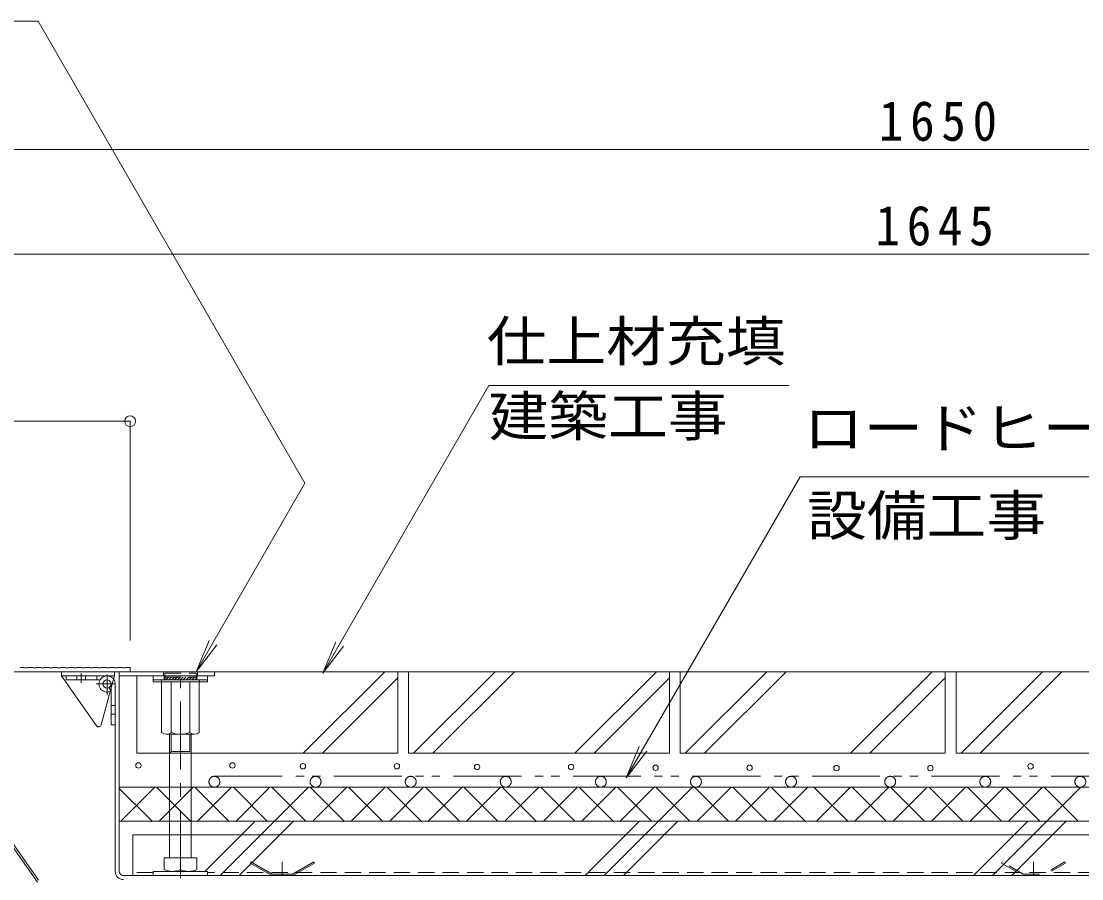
# Model space of a CAD drawing. Units: millimetres on the paper, enlarged 30 times, with parts at other scales. Extents: x -6208 to 7808, y -5850 to 5884.
# Drawn here: x -3912 to -1570, y -1816 to 78 of the extents above; entities that cross this region are included whole.
import ezdxf
from ezdxf.enums import TextEntityAlignment as Align

# ---------------------------------------------------------------- set-up
doc = ezdxf.new("R2010")
doc.units = ezdxf.units.MM
doc.header["$LTSCALE"] = 30
doc.header["$PDMODE"] = 32
doc.header["$PDSIZE"] = 24
for name, pattern in [('CHAIN1', [8, 5, -1, 1, -1]), ('CHAIN2', [12, 9, -1, 1, -1]), ('DASHED1', [1.8, 1.2, -0.6]), ('DASHED2', [3, 2, -1]), ('DOUBLE_CHAIN1', [8.8, 5, -1, 0.6, -0.6, 0.6, -1])]:
    doc.linetypes.add(name, pattern=pattern)
for name, color, linetype, lineweight in [('1-0_1-0ﾚｲﾔ', 6, 'Continuous', 5), ('1-1_1-1ﾚｲﾔ', 7, 'Continuous', 9), ('1-2_1-2ﾚｲﾔ', 3, 'Continuous', 9), ('1-3_1-3ﾚｲﾔ', 4, 'Continuous', 9), ('1-4_1-4ﾚｲﾔ', 7, 'Continuous', 9), ('1-6_1-6ﾚｲﾔ', 7, 'DASHED1', 9), ('1-7', 7, 'Continuous', 9)]:
    doc.layers.add(name, color=color, linetype=linetype, lineweight=lineweight)
doc.styles.add('ＭＳ ゴシック', font='')
doc.styles.get('ＭＳ ゴシック').set_extended_font_data('MS Gothic')

msp = doc.modelspace()

# ---------------------------------------------------------------- linework, layer by layer
at = {"layer": '1-0_1-0ﾚｲﾔ', "color": 7, "lineweight": 9}
for p, q in [((-3245.89, -1361.47), (-2879.23, -726.39)), ((-2216.61, -726.39), (-2879.23, -726.39)), ((-2575.92, -1593.1), (-2191.94, -928.03)), ((-460.73, -928.03), (-2191.94, -928.03)), ((-3245.89, -1361.47), (-3217.19, -1292.18)), ((-3245.89, -1361.47), (-3200.23, -1301.97)), ((-2575.92, -1593.1), (-2547.22, -1523.81)), ((-2575.92, -1593.1), (-2530.26, -1533.6))]:
    msp.add_line(p, q, dxfattribs=at)
at = {"layer": '1-0_1-0ﾚｲﾔ'}
for p, q in [((-3289.24, -1538.47), (-3109.24, -1358.47)), ((-3080.45, -1358.47), (-3080.45, -1538.47)), ((-3056.45, -1358.47), (-3056.45, -1538.47)), ((-3045.37, -1538.47), (-2865.37, -1358.47)), ((-3002.94, -1538.47), (-2822.94, -1358.47)), ((-2689.24, -1538.47), (-2509.24, -1358.47)), ((-2480.45, -1358.47), (-2480.45, -1538.47)), ((-2456.45, -1358.47), (-2456.45, -1538.47)), ((-2445.37, -1538.47), (-2265.37, -1358.47)), ((-2402.94, -1538.47), (-2222.94, -1358.47)), ((-2080.24, -1538.47), (-1900.24, -1358.47)), ((-1871.45, -1358.47), (-1871.45, -1538.47)), ((-1847.45, -1358.47), (-1847.45, -1538.47)), ((-1836.37, -1538.47), (-1656.37, -1358.47)), ((-1793.94, -1538.47), (-1613.94, -1358.47)), ((-3656.45, -1367.47), (-3656.45, -1538.47)), ((-3246.81, -1538.47), (-3080.45, -1372.11)), ((-2646.81, -1538.47), (-2480.45, -1372.11)), ((-2037.81, -1538.47), (-1871.45, -1372.11)), ((-3584.45, -1538.47), (-3656.45, -1538.47)), ((-3080.45, -1538.47), (-3536.45, -1538.47)), ((-2480.45, -1538.47), (-3056.45, -1538.47)), ((-1871.45, -1538.47), (-2456.45, -1538.47)), ((-1271.45, -1538.47), (-1847.45, -1538.47)), ((348.55, -1613.47), (-3695.45, -1613.47)), ((-3695.45, -1616.13), (-3623.1, -1688.47)), ((-3692.24, -1688.47), (-3617.24, -1613.47)), ((-3613.25, -1613.47), (-3538.25, -1688.47)), ((-3607.38, -1688.47), (-3532.38, -1613.47)), ((-3528.4, -1613.47), (-3453.4, -1688.47)), ((-3522.53, -1688.47), (-3447.53, -1613.47)), ((-3443.55, -1613.47), (-3368.55, -1688.47)), ((-3437.68, -1688.47), (-3362.68, -1613.47)), ((-3358.69, -1613.47), (-3283.69, -1688.47)), ((-3352.83, -1688.47), (-3277.83, -1613.47)), ((-3273.84, -1613.47), (-3198.84, -1688.47)), ((-3267.97, -1688.47), (-3192.97, -1613.47)), ((-3188.99, -1613.47), (-3113.99, -1688.47)), ((-3183.12, -1688.47), (-3108.12, -1613.47)), ((-3104.14, -1613.47), (-3029.14, -1688.47)), ((-3098.27, -1688.47), (-3023.27, -1613.47)), ((-3019.28, -1613.47), (-2944.28, -1688.47)), ((-3013.41, -1688.47), (-2938.41, -1613.47)), ((-2934.43, -1613.47), (-2859.43, -1688.47)), ((-2928.56, -1688.47), (-2853.56, -1613.47)), ((-2849.58, -1613.47), (-2774.58, -1688.47)), ((-2843.71, -1688.47), (-2768.71, -1613.47)), ((-2764.72, -1613.47), (-2689.72, -1688.47)), ((-2758.86, -1688.47), (-2683.86, -1613.47)), ((-2679.87, -1613.47), (-2604.87, -1688.47)), ((-2674, -1688.47), (-2599, -1613.47)), ((-2595.02, -1613.47), (-2520.02, -1688.47)), ((-2589.15, -1688.47), (-2514.15, -1613.47)), ((-2510.17, -1613.47), (-2435.17, -1688.47)), ((-2504.3, -1688.47), (-2429.3, -1613.47)), ((-2425.31, -1613.47), (-2350.31, -1688.47)), ((-2419.44, -1688.47), (-2344.44, -1613.47)), ((-2340.46, -1613.47), (-2265.46, -1688.47)), ((-2334.59, -1688.47), (-2259.59, -1613.47)), ((-2255.61, -1613.47), (-2180.61, -1688.47)), ((-2249.74, -1688.47), (-2174.74, -1613.47)), ((-2161.75, -1613.47), (-2086.75, -1688.47)), ((-2155.89, -1688.47), (-2080.89, -1613.47)), ((-2076.9, -1613.47), (-2001.9, -1688.47)), ((-2071.03, -1688.47), (-1996.03, -1613.47)), ((-1992.05, -1613.47), (-1917.05, -1688.47)), ((-1986.18, -1688.47), (-1911.18, -1613.47)), ((-1907.2, -1613.47), (-1832.2, -1688.47)), ((-1901.33, -1688.47), (-1826.33, -1613.47)), ((-1822.34, -1613.47), (-1747.34, -1688.47)), ((-1816.48, -1688.47), (-1741.48, -1613.47)), ((-1737.49, -1613.47), (-1662.49, -1688.47)), ((-1731.62, -1688.47), (-1656.62, -1613.47)), ((-1652.64, -1613.47), (-1577.64, -1688.47)), ((-1646.77, -1688.47), (-1571.77, -1613.47)), ((348.55, -1688.47), (-3695.45, -1688.47)), ((-3506.25, -1799.47), (-3395.25, -1688.47)), ((-3472.83, -1808.47), (-3352.83, -1688.47)), ((-3430.4, -1808.47), (-3310.4, -1688.47)), ((-2666.72, -1808.47), (-2546.72, -1688.47)), ((-2624.3, -1808.47), (-2504.3, -1688.47)), ((-2581.87, -1808.47), (-2461.87, -1688.47)), ((-1809.2, -1808.47), (-1689.2, -1688.47)), ((-1766.77, -1808.47), (-1646.77, -1688.47)), ((-1724.34, -1808.47), (-1604.34, -1688.47))]:
    msp.add_line(p, q, dxfattribs=at)
for centre in [(-3653.13, -1565.56), (-3445.53, -1565.56), (-3290.06, -1567.2), (-3082.46, -1567.2), (-2905.17, -1568.85), (-2697.57, -1568.85), (-2511.01, -1570.62), (-2303.41, -1570.62), (-2111.51, -1571.31), (-1903.91, -1571.31), (-1682.86, -1567.33)]:
    msp.add_circle(centre, 6, dxfattribs=at)
at = {"layer": '1-0_1-0ﾚｲﾔ', "color": 7, "linetype": 'DOUBLE_CHAIN1', "lineweight": 9}
for centre in [(-3485.45, -1601.47), (-3261.95, -1601.47), (-3051.95, -1601.47), (-2841.95, -1601.47), (-2631.95, -1601.47), (-2421.95, -1601.47), (-2211.95, -1601.47), (-1992.95, -1601.47), (-1782.95, -1601.47), (-1572.95, -1601.47)]:
    msp.add_circle(centre, 12, dxfattribs=at)
at = {"layer": '1-1_1-1ﾚｲﾔ', "color": 2}
for p, q in [((-4196.48, -1358.47), (-3874.03, -1818.97)), ((-4197.48, -1364.89), (-3876.38, -1823.47))]:
    msp.add_line(p, q, dxfattribs=at)
at = {"layer": '1-2_1-2ﾚｲﾔ'}
for p, q in [((573.55, -1358.47), (-3704.45, -1358.47)), ((-3695.45, -1799.47), (-3695.45, -1358.47)), ((-3704.45, -1799.47), (-3704.45, -1388.47)), ((555.55, -1808.47), (-3686.45, -1808.47))]:
    msp.add_line(p, q, dxfattribs=at)
for radius in [18, 9]:
    msp.add_arc((-3686.45, -1799.47), radius, 180, 270, dxfattribs=at)
at = {"layer": '1-3_1-3ﾚｲﾔ'}
for p, q in [((-4340.47, -1358.47), (-3671.45, -1358.47)), ((-3905.45, -1349.47), (-3914.45, -1349.47)), ((-3903.95, -1350.22), (-3905.45, -1349.47)), ((-3897.95, -1350.22), (-3903.95, -1350.22)), ((-3897.95, -1350.22), (-3896.45, -1349.47)), ((-3887.45, -1349.47), (-3896.45, -1349.47)), ((-3885.95, -1350.22), (-3887.45, -1349.47)), ((-3879.95, -1350.22), (-3885.95, -1350.22)), ((-3879.95, -1350.22), (-3878.45, -1349.47)), ((-3869.45, -1349.47), (-3878.45, -1349.47)), ((-3867.95, -1350.22), (-3869.45, -1349.47)), ((-3861.95, -1350.22), (-3867.95, -1350.22)), ((-3861.95, -1350.22), (-3860.45, -1349.47)), ((-3851.45, -1349.47), (-3860.45, -1349.47)), ((-3849.95, -1350.22), (-3851.45, -1349.47)), ((-3843.95, -1350.22), (-3849.95, -1350.22)), ((-3843.95, -1350.22), (-3842.45, -1349.47)), ((-3833.45, -1349.47), (-3842.45, -1349.47)), ((-3831.95, -1350.22), (-3833.45, -1349.47)), ((-3825.95, -1350.22), (-3831.95, -1350.22)), ((-3825.95, -1350.22), (-3824.45, -1349.47)), ((-3815.45, -1349.47), (-3824.45, -1349.47)), ((-3813.95, -1350.22), (-3815.45, -1349.47)), ((-3807.95, -1350.22), (-3813.95, -1350.22)), ((-3807.95, -1350.22), (-3806.45, -1349.47)), ((-3797.45, -1349.47), (-3806.45, -1349.47)), ((-3795.95, -1350.22), (-3797.45, -1349.47)), ((-3789.95, -1350.22), (-3795.95, -1350.22)), ((-3789.95, -1350.22), (-3788.45, -1349.47)), ((-3779.45, -1349.47), (-3788.45, -1349.47)), ((-3777.95, -1350.22), (-3779.45, -1349.47)), ((-3771.95, -1350.22), (-3777.95, -1350.22)), ((-3771.95, -1350.22), (-3770.45, -1349.47)), ((-3761.45, -1349.47), (-3770.45, -1349.47)), ((-3759.95, -1350.22), (-3761.45, -1349.47)), ((-3753.95, -1350.22), (-3759.95, -1350.22)), ((-3753.95, -1350.22), (-3752.45, -1349.47)), ((-3743.45, -1349.47), (-3752.45, -1349.47)), ((-3741.95, -1350.22), (-3743.45, -1349.47)), ((-3735.95, -1350.22), (-3741.95, -1350.22)), ((-3735.95, -1350.22), (-3734.45, -1349.47)), ((-3725.45, -1349.47), (-3734.45, -1349.47)), ((-3723.95, -1350.22), (-3725.45, -1349.47)), ((-3717.95, -1350.22), (-3723.95, -1350.22)), ((-3717.95, -1350.22), (-3716.45, -1349.47)), ((-3707.45, -1349.47), (-3716.45, -1349.47)), ((-3705.95, -1350.22), (-3707.45, -1349.47)), ((-3699.95, -1350.22), (-3705.95, -1350.22)), ((-3699.95, -1350.22), (-3698.45, -1349.47)), ((-3689.45, -1349.47), (-3698.45, -1349.47)), ((-3687.95, -1350.22), (-3689.45, -1349.47)), ((-3681.95, -1350.22), (-3687.95, -1350.22)), ((-3681.95, -1350.22), (-3680.45, -1349.47)), ((-3671.45, -1349.47), (-3680.45, -1349.47)), ((-3671.45, -1349.47), (-3671.45, -1358.47)), ((-3812.45, -1367.47), (-3722.45, -1367.47)), ((-3812.45, -1376.47), (-3812.45, -1367.47)), ((-3738.04, -1376.47), (-3812.45, -1376.47)), ((-3744.95, -1376.47), (-3744.95, -1367.47)), ((-3718.43, -1393.52), (-3714.4, -1401.57)), ((-3713.45, -1385.47), (-3713.45, -1475.47)), ((-3704.45, -1385.47), (-3704.45, -1475.47)), ((-3713.45, -1475.47), (-3704.45, -1475.47))]:
    msp.add_line(p, q, dxfattribs=at)
at = {"layer": '1-3_1-3ﾚｲﾔ', "color": 5, "lineweight": 5}
for p, q in [((-3706.25, -1358.47), (-3824.02, -1358.47)), ((-3706.25, -1367.47), (-3706.25, -1358.47)), ((-3746.01, -1477.78), (-3823.25, -1367.47)), ((-3708.15, -1374.55), (-3706.25, -1367.47)), ((-3735.3, -1475.89), (-3715.52, -1402.09))]:
    msp.add_line(p, q, dxfattribs=at)
at = {"layer": '1-3_1-3ﾚｲﾔ', "linetype": 'DASHED2'}
for p, q in [((-3789.05, -1376.47), (-3789.05, -1367.47)), ((-3769.85, -1376.47), (-3769.85, -1367.47)), ((-3704.45, -1432.87), (-3713.45, -1432.87)), ((-3704.45, -1452.07), (-3713.45, -1452.07))]:
    msp.add_line(p, q, dxfattribs=at)
at = {"layer": '1-3_1-3ﾚｲﾔ', "linetype": 'CHAIN2'}
msp.add_line((-3779.45, -1382.79), (-3779.45, -1361.59), dxfattribs=at)
at = {"layer": '1-3_1-3ﾚｲﾔ', "linetype": 'CHAIN1'}
for p, q in [((-3722.45, -1385.47), (-3722.45, -1364.47)), ((-3746.71, -1385.47), (-3704.45, -1385.47)), ((-3722.45, -1385.47), (-3722.45, -1410.09))]:
    msp.add_line(p, q, dxfattribs=at)
at = {"layer": '1-3_1-3ﾚｲﾔ', "color": 5, "linetype": 'DASHED1', "lineweight": 5}
msp.add_line((-3715.52, -1402.09), (-3708.15, -1374.55), dxfattribs=at)
at = {"layer": '1-3_1-3ﾚｲﾔ', "color": 5, "lineweight": 5}
msp.add_lwpolyline([(-3706.25, -1367.47), (-3823.25, -1367.47), (-3823.25, -1358.47)], dxfattribs=at)
at = {"layer": '1-3_1-3ﾚｲﾔ'}
msp.add_circle((-3722.45, -1385.47), 9, dxfattribs=at)
msp.add_arc((-3722.45, -1385.47), 18, 0, 300, dxfattribs=at)
at = {"layer": '1-3_1-3ﾚｲﾔ', "color": 5, "lineweight": 5}
msp.add_arc((-3741.1, -1474.34), 6, 215.00001, 345, dxfattribs=at)
at = {"layer": '1-4_1-4ﾚｲﾔ'}
for p, q in [((588.55, -205.22), (-4361.48, -205.22)), ((-4361.48, -436.21), (573.55, -436.21)), ((-4361.48, -805.22), (-3671.45, -805.22)), ((-3671.45, -805.22), (-3671.45, -1289.47))]:
    msp.add_line(p, q, dxfattribs=at)
msp.add_point((-3671.45, -805.22), dxfattribs=at)
at = {"layer": '1-6_1-6ﾚｲﾔ', "linetype": 'DOUBLE_CHAIN1'}
msp.add_line((-3485.45, -1589.47), (348.55, -1589.47), dxfattribs=at)
at = {"layer": '1-7'}
for p, q in [((-3874.54, 78.16), (-4984.87, 78.16)), ((-3525.95, -1358.47), (-3497.25, -1289.18)), ((-3525.95, -1358.47), (-3480.29, -1298.97)), ((-3584.45, -1496.47), (-3584.45, -1769.47)), ((-3580.85, -1534.87), (-3580.85, -1496.47)), ((-3540.05, -1534.87), (-3540.05, -1496.47)), ((-3536.45, -1496.47), (-3536.45, -1769.47)), ((-3584.45, -1538.47), (-3580.85, -1534.87)), ((-3584.45, -1538.47), (-3536.45, -1538.47)), ((-3540.05, -1534.87), (-3580.85, -1534.87)), ((-3596.45, -1795.4), (-3596.45, -1769.47)), ((-3524.45, -1769.47), (-3596.45, -1769.47)), ((-3560.45, -1795.4), (-3560.45, -1769.47)), ((-3524.45, -1795.4), (-3524.45, -1769.47)), ((-3542.45, -1799.47), (-3578.45, -1799.47))]:
    msp.add_line(p, q, dxfattribs=at)
at = {"layer": '1-7', "color": 3}
for p, q in [((-3695.45, -1358.47), (-3545.45, -1358.47)), ((-3485.45, -1367.47), (-3485.45, -1358.47)), ((-3695.45, -1367.47), (-3485.45, -1367.47))]:
    msp.add_line(p, q, dxfattribs=at)
at = {"layer": '1-7', "color": 3, "linetype": 'DASHED1'}
for p, q in [((-3597.95, -1358.47), (-3597.95, -1367.47)), ((-3522.95, -1358.47), (-3522.95, -1367.47))]:
    msp.add_line(p, q, dxfattribs=at)
at = {"layer": '1-7', "color": 6, "lineweight": 5}
for p, q in [((-3620.45, -1367.47), (-3620.45, -1380.97)), ((-3620.45, -1367.47), (-3500.45, -1367.47)), ((-3620.45, -1376.47), (-3500.45, -1376.47)), ((-3620.45, -1380.97), (-3500.45, -1380.97)), ((-3500.45, -1367.47), (-3500.45, -1380.97)), ((-3620.45, -1799.47), (-3620.45, -1808.47)), ((-3620.45, -1799.47), (-3500.45, -1799.47)), ((-3500.45, -1799.47), (-3500.45, -1808.47)), ((-3620.45, -1808.47), (-3500.45, -1808.47))]:
    msp.add_line(p, q, dxfattribs=at)
at = {"layer": '1-7', "color": 6, "linetype": 'DASHED1', "lineweight": 5}
for p, q in [((-3602.31, -1376.47), (-3602.31, -1380.97)), ((-3596.45, -1367.47), (-3596.45, -1376.47)), ((-3524.45, -1367.47), (-3524.45, -1376.47)), ((-3518.59, -1376.47), (-3518.59, -1380.97))]:
    msp.add_line(p, q, dxfattribs=at)
at = {"layer": '1-7', "color": 2}
for p, q in [((-3602, -1492.4), (-3602, -1380.97)), ((-3581.22, -1492.4), (-3581.22, -1380.97)), ((-3539.68, -1492.4), (-3539.68, -1380.97)), ((-3518.9, -1492.4), (-3518.9, -1380.97)), ((-3529.29, -1496.47), (-3591.61, -1496.47)), ((-3266.18, -1778.47), (-3312.95, -1805.47)), ((-3266.18, -1778.47), (-3264.68, -1781.07)), ((-3406.22, -1781.07), (-3358.75, -1808.47)), ((-3264.68, -1781.07), (-3312.15, -1808.47)), ((-3358.75, -1808.47), (-3312.15, -1808.47)), ((-3357.95, -1805.47), (-3312.95, -1805.47))]:
    msp.add_line(p, q, dxfattribs=at)
at = {"layer": '1-7', "linetype": 'DASHED1'}
for p, q in [((-3594.95, -1361.47), (-3525.95, -1361.47)), ((-3594.95, -1361.47), (-3594.95, -1376.47)), ((-3594.95, -1372.53), (-3592.89, -1370.47)), ((-3594.95, -1370.47), (-3525.95, -1370.47)), ((-3525.95, -1376.47), (-3594.95, -1376.47)), ((-3586.53, -1370.47), (-3592.53, -1376.47)), ((-3580.16, -1370.47), (-3586.16, -1376.47)), ((-3573.8, -1370.47), (-3579.8, -1376.47)), ((-3567.43, -1370.47), (-3573.43, -1376.47)), ((-3561.07, -1370.47), (-3567.07, -1376.47)), ((-3554.71, -1370.47), (-3560.71, -1376.47)), ((-3548.34, -1370.47), (-3554.34, -1376.47)), ((-3541.98, -1370.47), (-3547.98, -1376.47)), ((-3535.62, -1370.47), (-3541.62, -1376.47)), ((-3529.25, -1370.47), (-3535.25, -1376.47)), ((-3525.95, -1373.53), (-3528.89, -1376.47)), ((-3525.95, -1361.47), (-3525.95, -1376.47)), ((-1676.45, -1808.47), (-1676.45, -1778.47))]:
    msp.add_line(p, q, dxfattribs=at)
at = {"layer": '1-7', "linetype": 'CHAIN1'}
msp.add_line((-3560.45, -1814.47), (-3560.45, -1377.43), dxfattribs=at)
at = {"layer": '1-7', "color": 5, "lineweight": 5}
for p in [(-3665.45, -1808.47), (348.55, -1718.47)]:
    msp.add_line(p, (-3665.45, -1718.47), dxfattribs=at)
at = {"layer": '1-7', "linetype": 'CHAIN2'}
msp.add_line((-3335.45, -1808.47), (-3335.45, -1778.47), dxfattribs=at)
at = {"layer": '1-7', "color": 2, "linetype": 'DASHED1'}
for p, q in [((-1607.18, -1778.47), (-1653.95, -1805.47)), ((-1607.18, -1778.47), (-1605.68, -1781.07)), ((-1747.22, -1781.07), (-1699.75, -1808.47)), ((-1605.68, -1781.07), (-1653.15, -1808.47)), ((-1699.75, -1808.47), (-1653.15, -1808.47)), ((-1698.95, -1805.47), (-1653.95, -1805.47))]:
    msp.add_line(p, q, dxfattribs=at)
at = {"layer": '1-7', "color": 5, "linetype": 'DASHED1', "lineweight": 5}
for p, q in [((-3620.45, -1801.57), (-3665.45, -1801.57)), ((348.55, -1801.57), (-3500.45, -1801.57))]:
    msp.add_line(p, q, dxfattribs=at)
at = {"layer": '1-7'}
msp.add_lwpolyline([(-3525.95, -1358.47), (-3285.53, -942.04), (-3874.54, 78.16)], dxfattribs=at)
at = {"layer": '1-7', "color": 2}
msp.add_lwpolyline([(-3357.95, -1805.47), (-3404.72, -1778.47), (-3406.22, -1781.07)], dxfattribs=at)
at = {"layer": '1-7', "color": 2, "linetype": 'DASHED1'}
msp.add_lwpolyline([(-1698.95, -1805.47), (-1745.72, -1778.47), (-1747.22, -1781.07)], dxfattribs=at)
at = {"layer": '1-7', "color": 2}
for centre, radius, start, end in [((-3591.61, -1481.17), 15.3, 227.22217, 312.77783), ((-3560.45, -1441.47), 55, 247.81931, 292.18062), ((-3529.29, -1481.17), 15.3, 227.22217, 312.77783)]:
    msp.add_arc(centre, radius, start, end, dxfattribs=at)
at = {"layer": '1-7'}
for centre in [(-3578.45, -1757.64), (-3542.45, -1757.64)]:
    msp.add_arc(centre, 41.83, 244.512, 295.488, dxfattribs=at)

# ---------------------------------------------------------------- texts
at = {"layer": '1-0_1-0ﾚｲﾔ', "color": 2, "style": 'ＭＳ ゴシック', "width": 1.1}
for s, p in [('仕上材充填', (-2884.12, -699.04)), ('建築工事', (-2880.07, -864.31)), ('ロードヒーティングユニット', (-2184.08, -890.74)), ('設備工事', (-2176.55, -1083.96))]:
    msp.add_text(s, height=87.98, dxfattribs=at).set_placement(p, align=Align.BOTTOM_LEFT)
at = {"layer": '1-4_1-4ﾚｲﾔ', "color": 2, "char_height": 87.98, "attachment_point": 7, "style": 'ＭＳ ゴシック'}
for s, insert in [('\\T1.28;\\W0.9;1650', (-2017.71, -187.22)), ('\\T1.28;\\W0.9;1645', (-2025.21, -418.21))]:
    msp.add_mtext(s, dxfattribs=dict(at, insert=insert))

doc.saveas('drawing.dxf')
